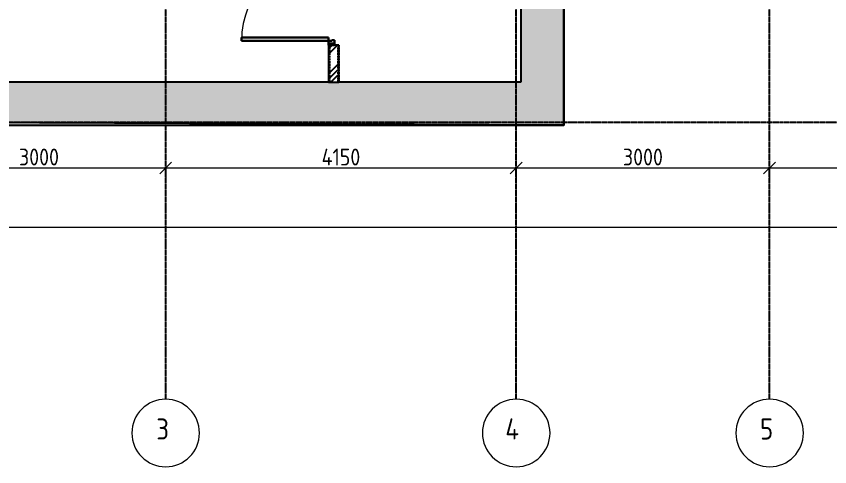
# Model space of a CAD drawing. Header units: millimetres. Extents: x -99936 to 523262, y -63190 to 327013.
# Drawn here: x 217768 to 227399, y -3626 to 1714 of the extents above; entities that cross this region are included whole.
import ezdxf

# ---------------------------------------------------------------- set-up
doc = ezdxf.new("R2010")
doc.units = ezdxf.units.MM
doc.linetypes.add('ADSK_Линия сетки', pattern=[25, 20, -2.5, 0, -2.5])
doc.linetypes.add('ADSK_Снесено', pattern=[4.5, 3, -1.5])
doc.layers.add('Двери', color=251, linetype='Continuous', lineweight=18)
doc.layers.add('Оси', color=7, linetype='Continuous', lineweight=9)
doc.layers.add('Стены внутренние', color=5, linetype='Continuous', lineweight=18, true_color=0x0000ff)
doc.layers.add('Стены наружные', color=1, linetype='ADSK_Снесено', lineweight=18, true_color=0xff0000)
doc.styles.add('GOST Common_1', font='GOST Common_0.ttf', dxfattribs={"width": 0.9, "height": 200})
doc.styles.add('ISOCPEUR', font='isocpeur.ttf', dxfattribs={"height": 250})
doc.dimstyles.new('ADSK_Основной_2_5_мм', dxfattribs={"dimscale": 304.8, "dimtxt": 251.428749, "dimasz": 0.463911, "dimexe": 0.492126, "dimexo": 0.492126, "dimgap": 0.098425, "dimtad": 1, "dimdec": 1, "dimrnd": 0.1, "dimdsep": 46, "dimtxsty": 'GOST Common_1', "dimblk1": 'OBLIQUE', "dimblk2": 'OBLIQUE', "dimsah": 1, "dimcen": 0.09, "dimdle": 0.492126, "dimazin": 2, "dimtfac": 1, "dimtdec": 4, "dimtix": 1, "dimtmove": 0, "dimatfit": 3, "dimfxl": 1, "dimtvp": 1, "dimtfill": 1, "dimtolj": 1, "dimtzin": 0, "dimlwd": 20, "dimlwe": 20, "dimarcsym": 2})

# ---------------------------------------------------------------- blocks, each defined once
blk = doc.blocks.new('AC_Дверь_Однопольная - Д-35п 1130х2200h-1983217-03 План 3-го этажа')
at = {"layer": 'Двери', "lineweight": 30}
for p, q in [((-515, 1092), (-475, 1092)), ((-515, 62), (-515, 1092)), ((-475, 1092), (-475, 62)), ((-565, 62), (-545, 62)), ((-565, -8), (-565, 62)), ((-545, 62), (-515, 62)), ((-545, -8), (-545, 62)), ((-545, 62), (-545, -8)), ((-475, 62), (-515, 62)), ((-515, 62), (-515, 22)), ((-515, 22), (-505, 22)), ((-505, 22), (-505, -8)), ((505, 22), (515, 22)), ((505, -8), (505, 22)), ((515, 62), (545, 62)), ((515, 22), (515, 62)), ((545, 62), (545, -8)), ((545, 62), (565, 62)), ((545, -8), (545, 62)), ((565, 62), (565, -8)), ((-545, -8), (-565, -8)), ((-505, -8), (-545, -8)), ((545, -8), (505, -8)), ((565, -8), (545, -8))]:
    blk.add_line(p, q, dxfattribs=at)
at = {"layer": 'Двери'}
blk.add_arc((-515, 62), 1030, 0, 90, dxfattribs=at)
blk = doc.blocks.new('Ось сетки - Круг_Ø8 мм-6577-03 План 3-го этажа')
at = {"layer": 'Оси', "lineweight": 20}
for start, end in [(360, 180), (180, 360)]:
    blk.add_arc((0, 0), 4, start, end, dxfattribs=at)
blk = doc.blocks.new('_Oblique')
at = {"color": 0, "linetype": 'ByBlock', "lineweight": -2}
blk.add_line((-0.5, -0.5), (0.5, 0.5), dxfattribs=at)
blk = doc.blocks.new('*D1591')
at = {"color": 0, "lineweight": 20, "transparency": 16777216}
for p, q in [((216387.2, -84.6), (219687.2, -84.6)), ((216537.2, -134.6), (216537.2, -234.6)), ((219537.2, -134.6), (219537.2, -234.6))]:
    blk.add_line(p, q, dxfattribs=at)
at = {"layer": 'Defpoints', "color": 0, "transparency": 16777216}
for p in [(216537.2, 15.4), (219537.2, 15.4), (219537.2, -84.6)]:
    blk.add_point(p, dxfattribs=at)
at = {"color": 0, "lineweight": 20, "transparency": 16777216, "xscale": 141.4, "yscale": 141.4, "zscale": 141.4, "rotation": 180}
blk.add_blockref('_Oblique', (216537.2, -84.6), dxfattribs=at)
at = {"color": 0, "lineweight": 20, "transparency": 16777216, "xscale": 141.4, "yscale": 141.4, "zscale": 141.4}
blk.add_blockref('_Oblique', (219537.2, -84.6), dxfattribs=at)
at = {"color": 0, "lineweight": 25, "transparency": 16777216, "insert": (218037.2, 45.4), "char_height": 200, "width": 756.843, "attachment_point": 5, "style": 'GOST Common_1', "bg_fill": 3, "box_fill_scale": 1.1, "bg_fill_color": 256, "bg_fill_true_color": 13158600, "bg_fill_transparency": 0}
blk.add_mtext('\\A1;3000', dxfattribs=at)
blk = doc.blocks.new('*D1592')
at = {"color": 0, "lineweight": 20, "transparency": 16777216}
for p, q in [((219387.2, -84.6), (223837.2, -84.6)), ((219537.2, -134.6), (219537.2, -234.6)), ((223687.2, -134.6), (223687.2, -234.6))]:
    blk.add_line(p, q, dxfattribs=at)
at = {"layer": 'Defpoints', "color": 0, "transparency": 16777216}
for p in [(219537.2, 15.4), (223687.2, 15.4), (223687.2, -84.6)]:
    blk.add_point(p, dxfattribs=at)
at = {"color": 0, "lineweight": 20, "transparency": 16777216, "xscale": 141.4, "yscale": 141.4, "zscale": 141.4, "rotation": 180}
blk.add_blockref('_Oblique', (219537.2, -84.6), dxfattribs=at)
at = {"color": 0, "lineweight": 20, "transparency": 16777216, "xscale": 141.4, "yscale": 141.4, "zscale": 141.4}
blk.add_blockref('_Oblique', (223687.2, -84.6), dxfattribs=at)
at = {"color": 0, "lineweight": 25, "transparency": 16777216, "insert": (221612.2, 45.4), "char_height": 200, "width": 726.16, "attachment_point": 5, "style": 'GOST Common_1', "bg_fill": 3, "box_fill_scale": 1.1, "bg_fill_color": 256, "bg_fill_true_color": 13158600, "bg_fill_transparency": 0}
blk.add_mtext('\\A1;4150', dxfattribs=at)
blk = doc.blocks.new('*D1593')
at = {"color": 0, "lineweight": 20, "transparency": 16777216}
for p, q in [((223537.2, -84.6), (226837.2, -84.6)), ((223687.2, -134.6), (223687.2, -234.6)), ((226687.2, -134.6), (226687.2, -234.6))]:
    blk.add_line(p, q, dxfattribs=at)
at = {"layer": 'Defpoints', "color": 0, "transparency": 16777216}
for p in [(223687.2, 15.4), (226687.2, 15.4), (226687.2, -84.6)]:
    blk.add_point(p, dxfattribs=at)
at = {"color": 0, "lineweight": 20, "transparency": 16777216, "xscale": 141.4, "yscale": 141.4, "zscale": 141.4, "rotation": 180}
blk.add_blockref('_Oblique', (223687.2, -84.6), dxfattribs=at)
at = {"color": 0, "lineweight": 20, "transparency": 16777216, "xscale": 141.4, "yscale": 141.4, "zscale": 141.4}
blk.add_blockref('_Oblique', (226687.2, -84.6), dxfattribs=at)
at = {"color": 0, "lineweight": 25, "transparency": 16777216, "insert": (225187.2, 45.4), "char_height": 200, "width": 756.843, "attachment_point": 5, "style": 'GOST Common_1', "bg_fill": 3, "box_fill_scale": 1.1, "bg_fill_color": 256, "bg_fill_true_color": 13158600, "bg_fill_transparency": 0}
blk.add_mtext('\\A1;3000', dxfattribs=at)
blk = doc.blocks.new('*D1594')
at = {"color": 0, "lineweight": 20, "transparency": 16777216}
for p, q in [((226537.2, -84.6), (234737.2, -84.6)), ((226687.2, -134.6), (226687.2, -234.6)), ((234587.2, -134.6), (234587.2, -234.6))]:
    blk.add_line(p, q, dxfattribs=at)
at = {"layer": 'Defpoints', "color": 0, "transparency": 16777216}
for p in [(226687.2, 15.4), (234587.2, 15.4), (234587.2, -84.6)]:
    blk.add_point(p, dxfattribs=at)
at = {"color": 0, "lineweight": 20, "transparency": 16777216, "xscale": 141.4, "yscale": 141.4, "zscale": 141.4, "rotation": 180}
blk.add_blockref('_Oblique', (226687.2, -84.6), dxfattribs=at)
at = {"color": 0, "lineweight": 20, "transparency": 16777216, "xscale": 141.4, "yscale": 141.4, "zscale": 141.4}
blk.add_blockref('_Oblique', (234587.2, -84.6), dxfattribs=at)
at = {"color": 0, "lineweight": 25, "transparency": 16777216, "insert": (230637.2, 45.4), "char_height": 200, "width": 756.843, "attachment_point": 5, "style": 'GOST Common_1', "bg_fill": 3, "box_fill_scale": 1.1, "bg_fill_color": 256, "bg_fill_true_color": 13158600, "bg_fill_transparency": 0}
blk.add_mtext('\\A1;7900', dxfattribs=at)
blk = doc.blocks.new('*D1608')
at = {"color": 0, "lineweight": 20, "transparency": 16777216}
for p, q in [((209887.2, -784.6), (272037.2, -784.6)), ((210037.2, -834.6), (210037.2, -934.6)), ((271887.2, -834.6), (271887.2, -934.6))]:
    blk.add_line(p, q, dxfattribs=at)
at = {"layer": 'Defpoints', "color": 0, "transparency": 16777216}
for p in [(210037.2, -684.6), (271887.2, -684.6), (271887.2, -784.6)]:
    blk.add_point(p, dxfattribs=at)
at = {"color": 0, "lineweight": 20, "transparency": 16777216, "xscale": 141.4, "yscale": 141.4, "zscale": 141.4, "rotation": 180}
blk.add_blockref('_Oblique', (210037.2, -784.6), dxfattribs=at)
at = {"color": 0, "lineweight": 20, "transparency": 16777216, "xscale": 141.4, "yscale": 141.4, "zscale": 141.4}
blk.add_blockref('_Oblique', (271887.2, -784.6), dxfattribs=at)
at = {"color": 0, "lineweight": 25, "transparency": 16777216, "insert": (240962.2, -654.6), "char_height": 200, "width": 889.802, "attachment_point": 5, "style": 'GOST Common_1', "bg_fill": 3, "box_fill_scale": 1.1, "bg_fill_color": 256, "bg_fill_true_color": 13158600, "bg_fill_transparency": 0}
blk.add_mtext('\\A1;61850', dxfattribs=at)

msp = doc.modelspace()

# ---------------------------------------------------------------- hatches: boundary and pattern name
at = {"layer": 'Стены внутренние', "lineweight": 25, "true_color": 0x636466}
h = msp.add_hatch(dxfattribs=at)
h.set_pattern_fill('FP_1', color=251, style=0, pattern_type=2)
h.set_pattern_definition([(45, (215977.25, 150), (-179.605, 179.605), []), (45, (216040.75, 150), (0, 359.21), []), (45, (215913.75, 150), (0, 359.21), [])])
h.paths.add_polyline_path([(221476.13, 932.021), (221576.13, 932.021), (221576.13, 1371.396), (221476.13, 1371.396)])
h.paths.add_polyline_path([(221576.13, 2501.396), (221576.13, 3455.788), (221476.13, 3455.788), (221476.13, 2501.396), (221534.13, 2501.396)])
at = {"layer": 'Стены наружные', "linetype": 'Continuous', "lineweight": 25, "true_color": 0x636466}
for points in [[(223920.979, 932.021), (224250.252, 932.021), (224250.252, 2889.504), (223740.252, 2889.132), (223740.252, 932.021)], [(223919.955, 422.021), (224250.252, 422.021), (224250.252, 932.021), (216748.048, 932.021), (216748.048, 422.021), (222894.811, 422.021)]]:
    msp.add_hatch(color=251, dxfattribs=at).paths.add_polyline_path(points)

# ---------------------------------------------------------------- linework, layer by layer
at = {"linetype": 'ADSK_Линия сетки', "lineweight": 25}
msp.add_line((204891.03, 456.788), (273118.973, 456.788), dxfattribs=at)
at = {"layer": 'Стены внутренние', "color": 251, "lineweight": 25, "true_color": 0x636466}
for p, q in [((221464.13, 1371.396), (221464.13, 932.021)), ((221588.13, 1371.396), (221534.13, 1371.396)), ((221588.13, 932.021), (221588.13, 1371.396)), ((221466.13, 932.021), (221586.13, 932.021))]:
    msp.add_line(p, q, dxfattribs=at)
at = {"layer": 'Стены наружные', "color": 251, "linetype": 'Continuous', "lineweight": 25, "true_color": 0x636466}
for p, q in [((223740.252, 2889.504), (223740.252, 932.021)), ((224250.252, 422.021), (224250.252, 2379.504)), ((221464.13, 932.021), (216748.048, 932.021)), ((223740.252, 932.021), (221588.13, 932.021)), ((216238.048, 422.021), (224250.252, 422.021))]:
    msp.add_line(p, q, dxfattribs=at)
at = {"layer": 'Стены наружные', "color": 251, "lineweight": 25, "true_color": 0x636466}
for p, q in [((221466.13, 1371.396), (221466.13, 932.021)), ((221476.13, 1371.396), (221476.13, 932.021)), ((221576.13, 1371.396), (221576.13, 932.021)), ((221586.13, 1371.396), (221586.13, 932.021)), ((221464.13, 932.021), (221466.13, 932.021)), ((221586.13, 932.021), (221588.13, 932.021))]:
    msp.add_line(p, q, dxfattribs=at)

# ---------------------------------------------------------------- block references
at = {"lineweight": 25, "xscale": 99.99999999999993, "yscale": 99.99999999999993, "zscale": 99.99999999999993}
for p in [(219537.165, -3225.794), (223687.165, -3225.794), (226687.165, -3225.794)]:
    msp.add_blockref('Ось сетки - Круг_Ø8 мм-6577-03 План 3-го этажа', p, dxfattribs=at)
at = {"layer": 'Двери', "color": 251, "lineweight": 25, "true_color": 0x636466, "rotation": 89.9999999999999}
msp.add_blockref('AC_Дверь_Однопольная - Д-35п 1130х2200h-1983217-03 План 3-го этажа', (221526.13, 1936.396), dxfattribs=at)

# ---------------------------------------------------------------- texts
at = {"lineweight": 25, "char_height": 250, "attachment_point": 1, "style": 'ISOCPEUR'}
for s, insert, width in [('\\fGOST Common|b0|i0|c204|p34|;\\W.9;3', (219426.084, -3053.261), 266.96194), ('\\fGOST Common|b0|i0|c204|p34|;\\W.9;4', (223558.534, -3053.261), 310.25306), ('\\fGOST Common|b0|i0|c204|p34|;\\W.9;5', (226573.384, -3053.261), 274.17712)]:
    msp.add_mtext(s, dxfattribs=dict(at, insert=insert, width=width))

# ---------------------------------------------------------------- dimensions: what is measured, and where the dimension line sits
at = {"lineweight": 25}
for base, p1, p2, override, picture, middle in [((219537.165, -84.554), (216537.165, 15.431), (219537.165, 15.431), {"dimpost": '<>', "dimfxl": 3000}, '*D1591', (218037.165, 45.446)), ((271887.165, -784.554), (210037.165, -684.569), (271887.165, -684.569), {"dimpost": '<>', "dimfxl": 61850}, '*D1608', (240962.165, -654.554))]:
    dim = msp.add_linear_dim(base=base, p1=p1, p2=p2, dimstyle='ADSK_Основной_2_5_мм', override=override, dxfattribs=at)
    dim.commit()
    dim.dimension.update_dxf_attribs({"geometry": picture, "text_midpoint": middle})

# ---------------------------------------------------------------- next in the draw order: dimensions: what is measured, and where the dimension line sits
dim = msp.add_linear_dim(base=(223687.165, -84.554), p1=(219537.165, 15.431), p2=(223687.165, 15.431), dimstyle='ADSK_Основной_2_5_мм', override={"dimpost": '<>', "dimfxl": 4150}, dxfattribs=at)
dim.commit()
dim.dimension.update_dxf_attribs({"geometry": '*D1592', "text_midpoint": (221612.165, 45.446)})

# ---------------------------------------------------------------- next in the draw order: linework, layer by layer
at = {"linetype": 'ADSK_Линия сетки', "lineweight": 25}
msp.add_line((219537.165, -2825.794), (219537.165, 44571.852), dxfattribs=at)

# ---------------------------------------------------------------- next in the draw order: dimensions: what is measured, and where the dimension line sits
at = {"lineweight": 25}
dim = msp.add_linear_dim(base=(226687.165, -84.554), p1=(223687.165, 15.431), p2=(226687.165, 15.431), dimstyle='ADSK_Основной_2_5_мм', override={"dimpost": '<>', "dimfxl": 3000}, dxfattribs=at)
dim.commit()
dim.dimension.update_dxf_attribs({"geometry": '*D1593', "text_midpoint": (225187.165, 45.446)})

# ---------------------------------------------------------------- next in the draw order: linework, layer by layer
at = {"linetype": 'ADSK_Линия сетки', "lineweight": 25}
msp.add_line((223687.165, -2825.794), (223687.165, 21818.801), dxfattribs=at)

# ---------------------------------------------------------------- next in the draw order: dimensions: what is measured, and where the dimension line sits
at = {"lineweight": 25}
dim = msp.add_linear_dim(base=(234587.165, -84.554), p1=(226687.165, 15.431), p2=(234587.165, 15.431), dimstyle='ADSK_Основной_2_5_мм', override={"dimpost": '<>', "dimfxl": 7900}, dxfattribs=at)
dim.commit()
dim.dimension.update_dxf_attribs({"geometry": '*D1594', "text_midpoint": (230637.165, 45.446)})

# ---------------------------------------------------------------- next in the draw order: linework, layer by layer
at = {"linetype": 'ADSK_Линия сетки', "lineweight": 25}
msp.add_line((226687.165, -2825.794), (226687.165, 21818.801), dxfattribs=at)
at = {"color": 251, "lineweight": 25, "true_color": 0x636466}
msp.add_lwpolyline([(262010.466, 21084.059), (262010.466, 43909.207), (272009.872, 43909.207), (272191.204, 8682.302), (265910.655, 8682.302), (265910.655, 300.232), (258014.186, 300.232), (258014.186, 2256.788), (247213.228, 2336.478), (247313.65, 2335.737), (247313.65, -2582.567), (234949.898, -2582.567), (234949.898, 2336.478), (224250.252, 2336.478), (224250.252, 422.021), (216267.753, 456.788), (216267.753, 8679.252)], dxfattribs=at)

doc.saveas('drawing.dxf')
